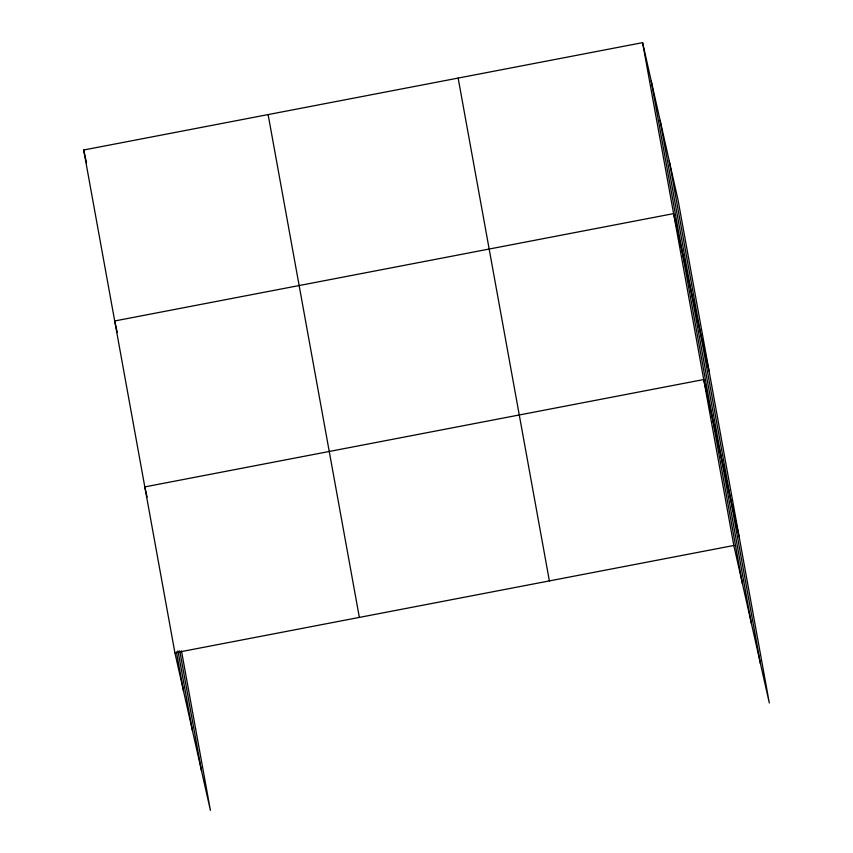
<?xml version="1.0" encoding="UTF-8"?>
<svg xmlns="http://www.w3.org/2000/svg" width="853" height="853" viewBox="0 0 853 853"><rect width="100%" height="100%" fill="white"/><g stroke="black" fill="none" stroke-linecap="round" stroke-linejoin="round"><path stroke-width="1.28" d="M181.497 650.956L210.414 810.35L174.918 652.833L83.679 150.011L642.586 42.65L678.082 200.167L769.321 702.989L733.825 545.472L642.586 42.65M174.918 652.833L733.825 545.472M709.099 371.13L673.603 213.613L114.697 320.973L117.287 332.478M739.21 537.059L703.714 379.542L144.807 486.903L147.111 497.128M83.679 150.011L86.558 162.795M669.221 160.844L760.46 663.666M660.083 120.326L751.333 623.148M651.223 81.003L742.473 583.825M458.146 78.081L549.385 580.904M268.119 114.579L359.358 617.401M179.748 650.828L201.553 771.027M177.968 650.818L192.426 730.509M176.454 651.991L183.566 691.186"/></g></svg>
